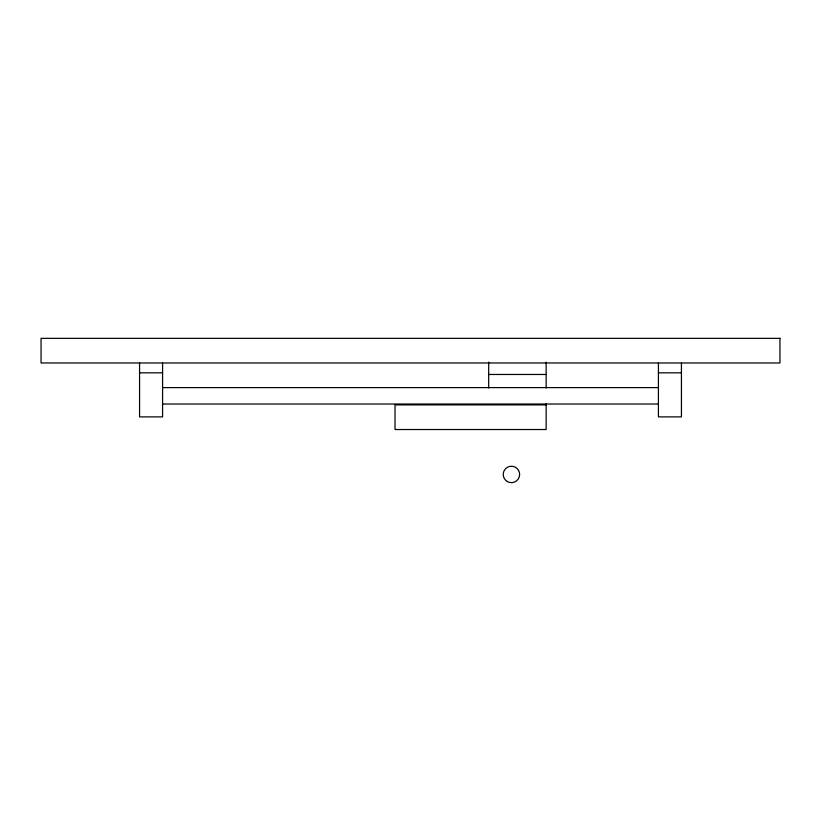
<?xml version="1.0" encoding="UTF-8"?>
<svg xmlns="http://www.w3.org/2000/svg" width="821" height="821" viewBox="0 0 821 821"><rect width="100%" height="100%" fill="white"/><g stroke="black" fill="none" stroke-linecap="round" stroke-linejoin="round"><path stroke-width="1.23" d="M139.57 372.837L162.579 372.837M658.421 372.837L681.43 372.837M488.68 374.468L546.15 374.468M162.63 387.604L658.37 387.604M162.63 404.024L658.37 404.024M546.15 404.897L395.024 404.897L395.024 429.527L546.15 429.527L546.15 403.665M681.43 362.974L681.43 416.883L658.421 416.883L658.421 362.974M546.15 362.153L546.15 387.953M488.68 362.153L488.68 387.953M162.579 362.974L162.579 416.883L139.57 416.883L139.57 362.974M779.95 338.344L41.05 338.344L41.05 362.974L779.95 362.974L779.95 338.344M507.327 481.558A8.21 8.21 0 0 0 519.642 474.446A8.21 8.21 0 0 0 507.327 467.334A8.21 8.21 0 0 0 507.327 481.558"/></g></svg>
